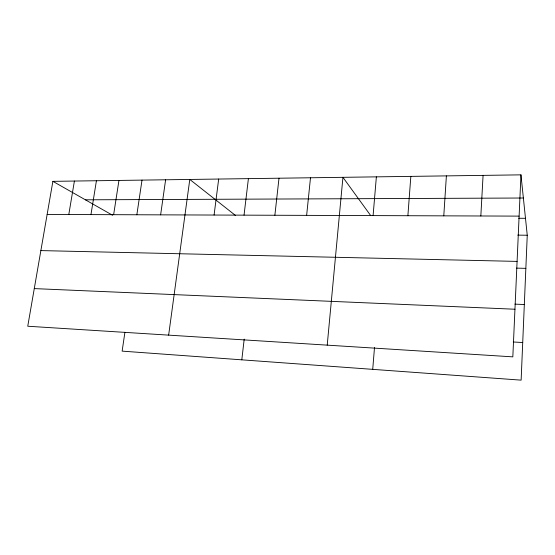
<?xml version="1.0" encoding="UTF-8"?>
<svg xmlns="http://www.w3.org/2000/svg" width="555" height="555" viewBox="0 0 555 555"><rect width="100%" height="100%" fill="white"/><g stroke="black" fill="none" stroke-linecap="round" stroke-linejoin="round"><path stroke-width="0.83" d="M520.958 174.853L512.827 356.858L27.75 326.236L52.878 181.346L520.958 174.853L527.25 235.237L521.131 380.147L122.135 351.128L124.917 332.251M480.838 215.985L483.079 175.38M443.785 215.853L446.387 175.886M407.883 215.728L410.839 176.379M372.724 369.352L374.5 347.506M373.092 215.604L376.366 176.858M327.214 345.141L342.934 177.322L370.719 215.618M306.637 215.368L310.495 177.773M274.871 215.257L278.999 178.21M241.807 359.834L244.207 339.119M244.033 215.146L248.404 178.634M214.077 215.042L218.684 179.043M168.644 335.13L189.789 179.445L235.5 215.479M160.624 214.847L165.619 179.785M136.849 214.764L142.011 180.111M113.636 214.688L118.95 180.43M90.958 214.605L96.424 180.743M68.792 214.528L74.405 181.048M85.394 199.814L523.372 198.017M47.133 214.452L519.112 216.117M518.675 218.268L525.488 218.302M517.773 235.126L527.25 235.237M40.869 250.596L517.093 261.398M516.559 268.12L525.849 268.356M514.95 304.14L524.322 304.522M34.278 288.6L514.957 309.232M513.257 341.984L522.72 342.525M52.878 181.346L112.575 215.25"/></g></svg>
